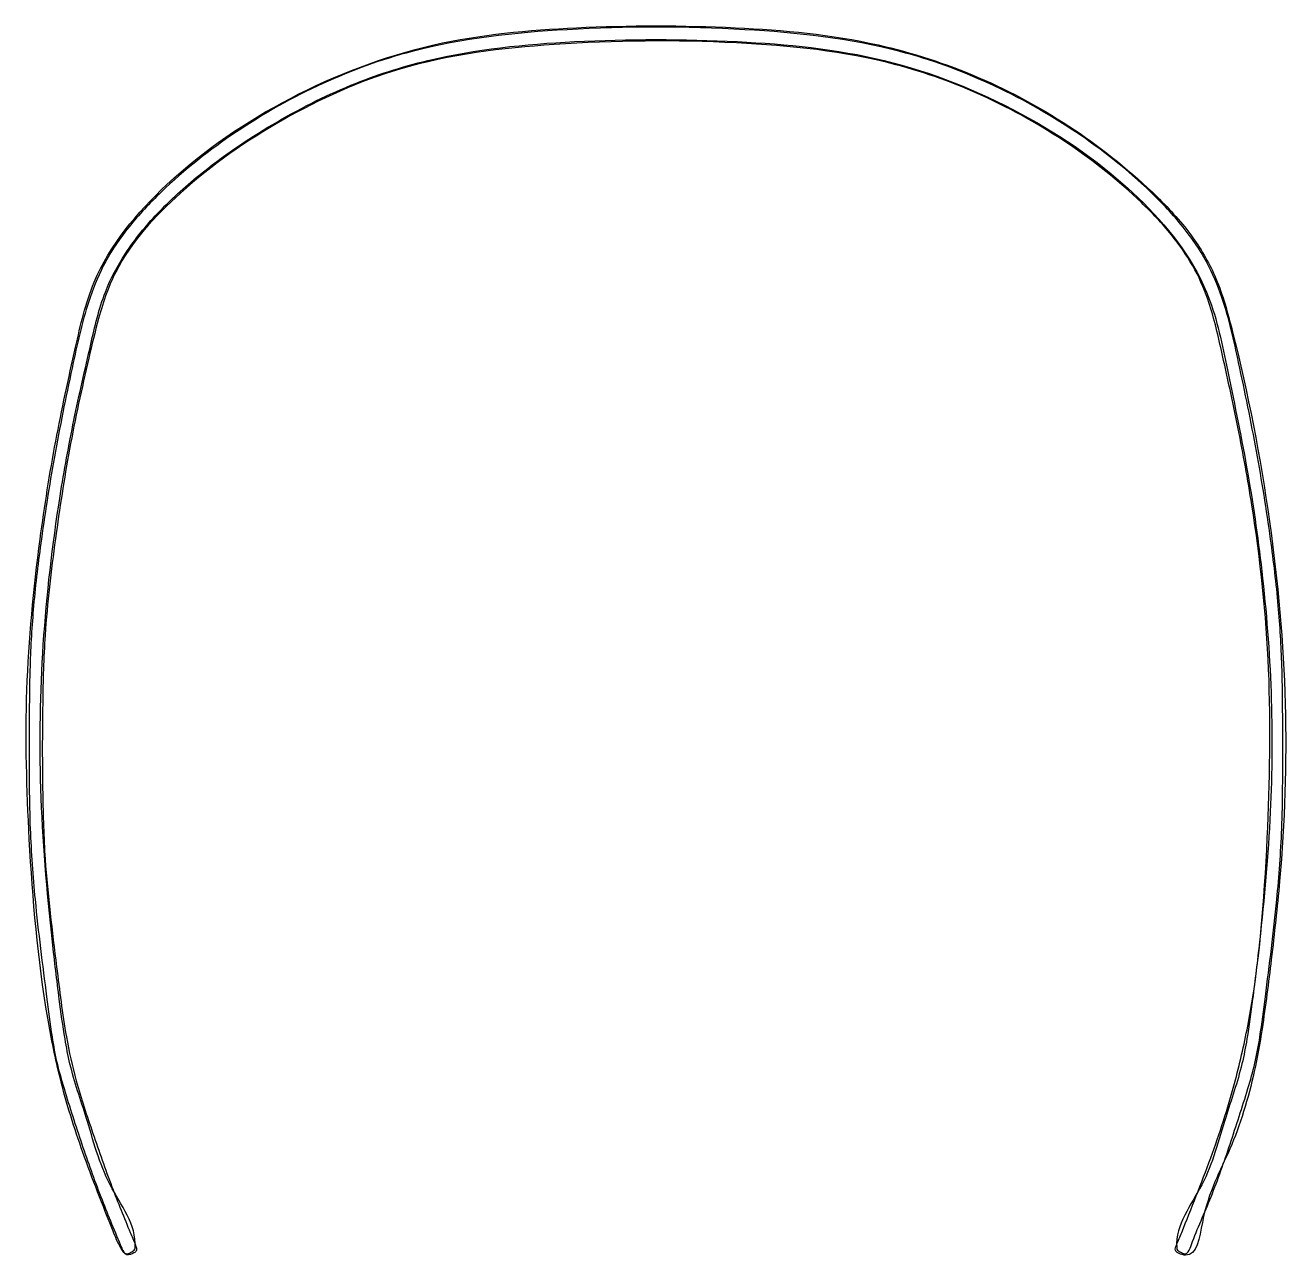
# Model space of a CAD drawing. Extents: x 1.11 to 7.06, y 5.26 to 11.07.
import ezdxf

# ---------------------------------------------------------------- set-up
doc = ezdxf.new("R2010")
doc.units = 0
doc.layers.add('Layer_1', color=7, linetype='CONTINUOUS')

msp = doc.modelspace()

# ---------------------------------------------------------------- linework, layer by layer
at = {"layer": 'Layer_1', "color": 7}
for points in [[(1.521587, 5.376863)], [(1.555754, 5.312829)]]:
    msp.add_lwpolyline(points, close=True, dxfattribs=at)
for points, knots in [([(1.521589, 5.376863), (1.472437, 5.50018), (1.378546, 5.735743), (1.272583, 6.071334), (1.174542, 6.563702), (1.121265, 7.178405), (1.100458, 7.935263), (1.160914, 8.562897), (1.245742, 9.101982), (1.333884, 9.504788), (1.434597, 9.94713), (1.792107, 10.373044), (2.347461, 10.749721), (3.013837, 11.004946), (3.732518, 11.069056), (4.433905, 11.06948), (5.076792, 11.01068), (5.616447, 10.834733), (6.062291, 10.590821), (6.395172, 10.322386), (6.617569, 10.081143), (6.739449, 9.865671), (6.861685, 9.414483), (6.990225, 8.746951), (7.069724, 7.875304), (7.045946, 7.182767), (6.989143, 6.673008), (6.951356, 6.372138), (6.899792, 6.07291), (6.80074, 5.749775), (6.667087, 5.529166), (6.636999, 5.255151), (6.570078, 5.264614), (6.558415, 5.268434), (6.545513, 5.273534), (6.528986, 5.28675), (6.545655, 5.325157), (6.600644, 5.460965), (6.704641, 5.720615), (6.809871, 6.042717), (6.924776, 6.544898), (6.97389, 7.200301), (6.990778, 8.023784), (6.922323, 8.668938), (6.832024, 9.168945), (6.761203, 9.492139), (6.701867, 9.753303), (6.620143, 9.937976), (6.512739, 10.091381), (6.320983, 10.291721), (6.0301, 10.52274), (5.639038, 10.742816), (5.117428, 10.93281), (4.427988, 11.002281), (3.644251, 10.995929), (2.909292, 10.907516), (2.315035, 10.639683), (1.856751, 10.318362), (1.582552, 10.020263), (1.486599, 9.800787), (1.446234, 9.664102), (1.387418, 9.417868), (1.312527, 9.072347), (1.246105, 8.635997), (1.197868, 8.23519), (1.187205, 7.832885), (1.186893, 7.480383), (1.199281, 7.064945), (1.248594, 6.683259), (1.290196, 6.332841), (1.347602, 6.069887), (1.427277, 5.835196), (1.509127, 5.59791), (1.582772, 5.418257), (1.620813, 5.325386), (1.637253, 5.286492), (1.615225, 5.269474), (1.582645, 5.257475), (1.547618, 5.311424), (1.532257, 5.350039), (1.521587, 5.376863)], [0, 0, 0, 0, 0.39823, 0.760704, 1.053747, 1.90251, 2.607982, 3.322357, 3.790654, 4.243217, 4.563241, 5.13735, 5.848052, 6.570313, 7.247995, 7.999215, 8.676897, 9.172815, 9.690929, 10.193128, 10.449234, 10.670917, 10.927718, 11.84584, 12.710003, 13.547242, 13.918707, 14.249897, 14.454119, 14.837026, 15.20783, 15.381834, 15.392316, 15.405431, 15.418565, 15.434807, 15.461195, 15.525157, 15.902956, 16.271984, 16.549993, 17.443712, 18.237469, 19.019061, 19.384561, 19.761284, 20.012439, 20.185775, 20.363348, 20.57131, 21.015952, 21.472186, 21.912335, 22.6716, 23.531741, 24.268483, 24.869691, 25.464098, 25.946861, 26.052482, 26.180253, 26.373877, 26.812021, 27.240266, 27.697783, 28.021796, 28.446792, 28.755502, 29.267704, 29.600392, 29.813566, 30.074084, 30.341318, 30.573874, 30.637847, 30.664238, 30.680479, 30.714232, 30.75418, 30.845053, 30.845053, 30.845053, 30.845053]), ([(1.555754, 5.312829), (1.524441, 5.388001), (1.459312, 5.54435), (1.371741, 5.790619), (1.303744, 6.000843), (1.25483, 6.169678), (1.228886, 6.314465), (1.19645, 6.572366), (1.153876, 6.898686), (1.125166, 7.295133), (1.125713, 7.663258), (1.125654, 8.014568), (1.144148, 8.33981), (1.185739, 8.677898), (1.246503, 9.061281), (1.325333, 9.441059), (1.391694, 9.744126), (1.482096, 9.95999), (1.597948, 10.126855), (1.798794, 10.340118), (2.100599, 10.578035), (2.499681, 10.803056), (3.020776, 10.991989), (3.697701, 11.064178), (4.468687, 11.064178), (5.145611, 10.991989), (5.666706, 10.803056), (6.065788, 10.578035), (6.367593, 10.340118), (6.568439, 10.126855), (6.684291, 9.95999), (6.774693, 9.744126), (6.841054, 9.441059), (6.919884, 9.061281), (6.980649, 8.677898), (7.022239, 8.33981), (7.040732, 8.014568), (7.040677, 7.663258), (7.041211, 7.295133), (7.01251, 6.898686), (6.969932, 6.572367), (6.937507, 6.314464), (6.911542, 6.16968), (6.862722, 6.000832), (6.793938, 5.790711), (6.709453, 5.54404), (6.631965, 5.377311), (6.601078, 5.28479), (6.581215, 5.265081), (6.563369, 5.275112), (6.550495, 5.282094), (6.540943, 5.289972), (6.532642, 5.405828), (6.686691, 5.594549), (6.758999, 5.891046), (6.84145, 6.118644), (6.876583, 6.306699), (6.902621, 6.498995), (6.945603, 6.855502), (6.989424, 7.338205), (6.993486, 7.923587), (6.950656, 8.466908), (6.875703, 8.982494), (6.784105, 9.419548), (6.689402, 9.880983), (6.344721, 10.30867), (5.815744, 10.675418), (5.165263, 10.935543), (4.443441, 11.004719), (3.722852, 11.005282), (3.105447, 10.944283), (2.629685, 10.791977), (2.267549, 10.606509), (1.962632, 10.399657), (1.732485, 10.190644), (1.58065, 10.006427), (1.469691, 9.797555), (1.408021, 9.526962), (1.334134, 9.20679), (1.248842, 8.73533), (1.181736, 8.155238), (1.169204, 7.450494), (1.216226, 6.89214), (1.263781, 6.498998), (1.289803, 6.306699), (1.324939, 6.118644), (1.407387, 5.891046), (1.479697, 5.594549), (1.633744, 5.405828), (1.625444, 5.289972), (1.615892, 5.282094), (1.60302, 5.275112), (1.585168, 5.265081), (1.565329, 5.284792), (1.559674, 5.30135), (1.555754, 5.312829)], [0, 0, 0, 0, 0.244265, 0.508045, 0.783764, 0.907223, 1.03491, 1.224464, 1.687097, 2.021963, 2.415982, 2.791059, 3.075811, 3.392582, 3.812606, 4.239713, 4.556912, 4.740977, 4.937703, 5.162618, 5.618057, 6.084407, 6.532061, 7.271021, 8.109578, 8.848538, 9.296192, 9.762542, 10.217981, 10.442896, 10.639622, 10.823687, 11.140886, 11.567994, 11.988018, 12.304788, 12.58954, 12.964617, 13.358637, 13.693502, 14.156135, 14.345689, 14.473376, 14.596835, 14.872553, 15.136334, 15.380599, 15.417553, 15.433904, 15.454232, 15.469211, 15.480751, 15.488156, 15.806472, 16.144962, 16.409172, 16.529148, 16.718152, 16.991347, 17.606418, 18.171143, 18.745124, 19.240281, 19.73149, 20.089702, 20.636575, 21.319965, 22.012549, 22.710113, 23.479525, 24.17709, 24.558571, 24.971027, 25.393791, 25.660069, 25.901275, 26.106656, 26.362856, 26.729324, 27.094045, 27.799095, 28.478976, 29.20484, 29.478035, 29.667039, 29.787015, 30.051225, 30.389715, 30.708031, 30.715436, 30.726975, 30.741954, 30.762283, 30.778634, 30.815588, 30.815588, 30.815588, 30.815588])]:
    msp.add_open_spline(points, degree=3, knots=knots, dxfattribs=at)

doc.saveas('drawing.dxf')
